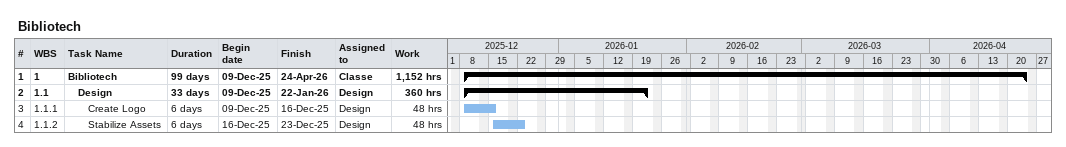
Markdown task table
Bibliotech

| ID | WBS | Task | Duration | Start | Finish | Resources | Work (h) |
|---|---|---|---|---|---|---|---|
| 1 | 1 | **Bibliotech** | 99d | 2025-12-09 | 2026-04-24 | Classe | 1152 |
| 2 | 1.1 | **Design** | 33d | 2025-12-09 | 2026-01-22 | Design | 360 |
| 3 | 1.1.1 | Create Logo | 6d | 2025-12-09 | 2025-12-16 | Design | 48 |
| 4 | 1.1.2 | Stabilize Assets | 6d | 2025-12-16 | 2025-12-23 | Design | 48 |
